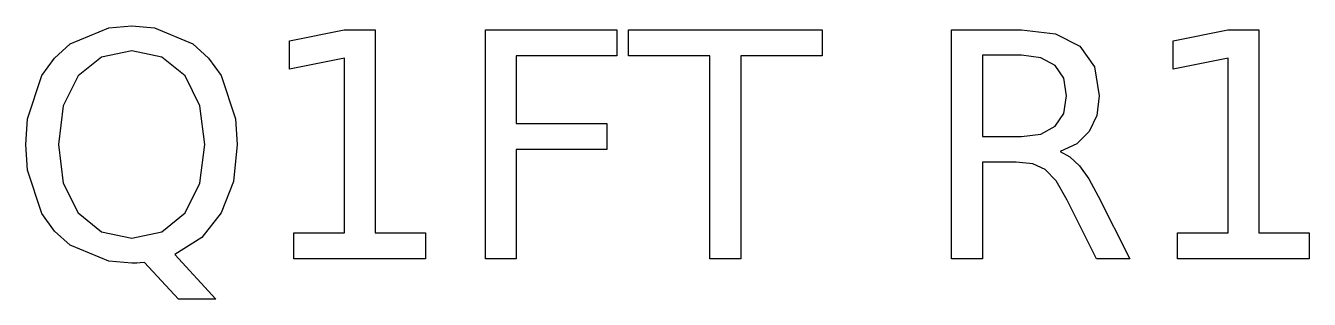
# Model space of a CAD drawing. Header units: millimetres. Extents: x 2 to 12.3, y 0.9 to 3.1.
import ezdxf

# ---------------------------------------------------------------- set-up
doc = ezdxf.new("R2010")
doc.units = ezdxf.units.MM

msp = doc.modelspace()

# ---------------------------------------------------------------- linework, layer by layer
for points in [[(3.202, 1.259), (3.531, 0.9), (3.23, 0.9), (2.957, 1.195), (2.921, 1.193), (2.895, 1.191), (2.874, 1.19), (2.854, 1.19), (2.669, 1.206), (2.359, 1.336), (2.232, 1.449), (2.131, 1.59), (2.015, 1.938), (2, 2.144), (2.015, 2.351), (2.131, 2.699), (2.232, 2.84), (2.359, 2.954), (2.669, 3.084), (2.854, 3.1), (3.037, 3.084), (3.347, 2.954), (3.472, 2.84), (3.574, 2.699), (3.69, 2.351), (3.704, 2.144), (3.672, 1.847), (3.575, 1.595), (3.418, 1.397), (3.202, 1.259)], [(4.16, 1.435), (4.567, 1.435), (4.567, 2.84), (4.124, 2.751), (4.124, 2.978), (4.564, 3.067), (4.813, 3.067), (4.813, 1.435), (5.22, 1.435), (5.22, 1.226), (4.16, 1.226), (4.16, 1.435)], [(5.701, 3.067), (6.759, 3.067), (6.759, 2.857), (5.95, 2.857), (5.95, 2.314), (6.68, 2.314), (6.68, 2.105), (5.95, 2.105), (5.95, 1.226), (5.701, 1.226), (5.701, 3.067)], [(6.854, 3.067), (8.412, 3.067), (8.412, 2.857), (7.758, 2.857), (7.758, 1.226), (7.508, 1.226), (7.508, 2.857), (6.854, 2.857), (6.854, 3.067)], [(10.328, 2.089), (10.407, 2.046), (10.484, 1.973), (10.56, 1.868), (10.636, 1.729), (10.889, 1.226), (10.621, 1.226), (10.386, 1.698), (10.296, 1.852), (10.209, 1.943), (10.108, 1.989), (9.975, 2.004), (9.704, 2.004), (9.704, 1.226), (9.455, 1.226), (9.455, 3.067), (10.017, 3.067), (10.293, 3.034), (10.488, 2.935), (10.605, 2.769), (10.644, 2.536), (10.624, 2.377), (10.563, 2.248), (10.464, 2.151), (10.328, 2.089)], [(11.275, 1.435), (11.682, 1.435), (11.682, 2.84), (11.239, 2.751), (11.239, 2.978), (11.68, 3.067), (11.929, 3.067), (11.929, 1.435), (12.335, 1.435), (12.335, 1.226), (11.275, 1.226), (11.275, 1.435)], [(2.854, 2.898), (2.61, 2.847), (2.422, 2.696), (2.303, 2.457), (2.263, 2.144), (2.303, 1.833), (2.422, 1.594), (2.61, 1.443), (2.854, 1.392), (3.097, 1.443), (3.283, 1.594), (3.402, 1.833), (3.442, 2.144), (3.402, 2.457), (3.283, 2.696), (3.097, 2.847), (2.854, 2.898)], [(9.704, 2.862), (9.704, 2.209), (10.017, 2.209), (10.175, 2.229), (10.289, 2.292), (10.358, 2.395), (10.381, 2.536), (10.358, 2.678), (10.289, 2.78), (10.175, 2.842), (10.017, 2.862), (9.704, 2.862)]]:
    msp.add_lwpolyline(points, close=True)

doc.saveas('drawing.dxf')
